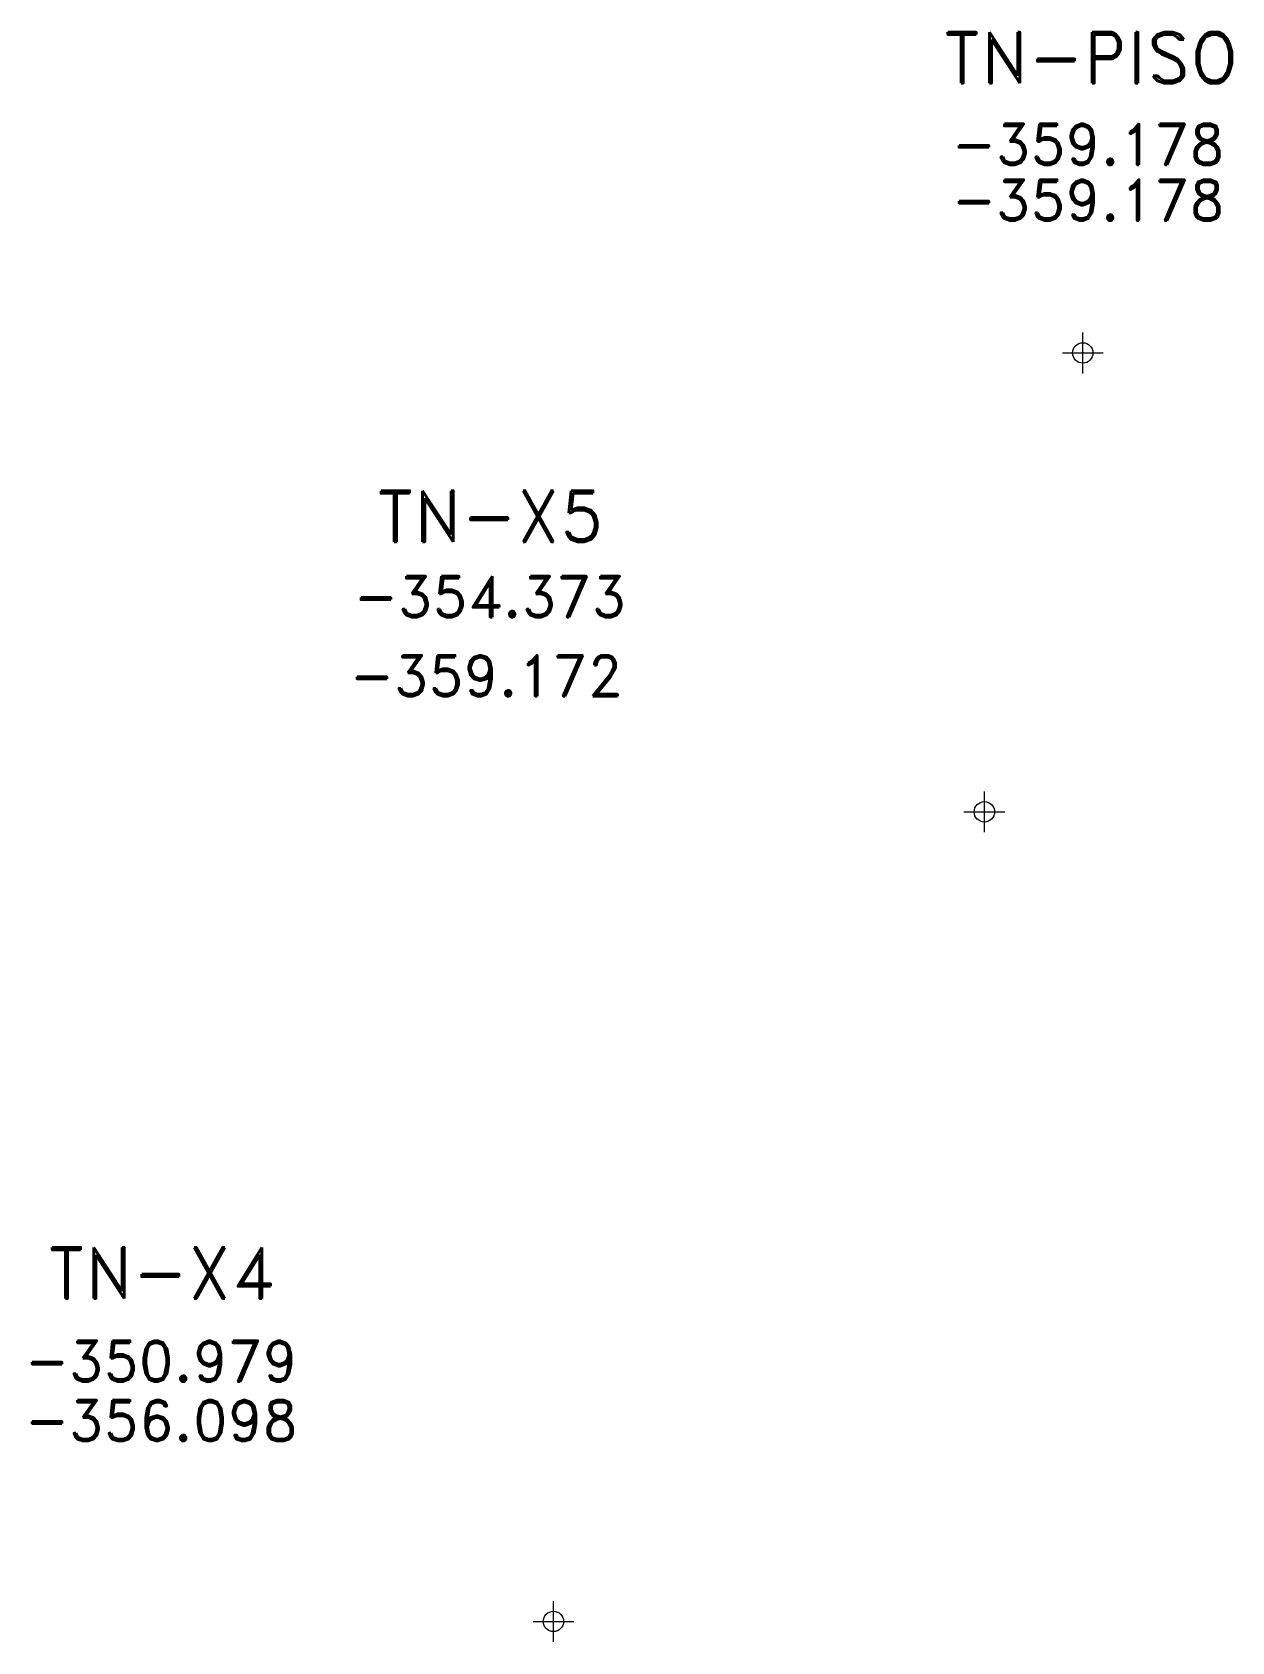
# Model space of a CAD drawing. Extents: x -47776 to 11079, y 0 to 10209.
# Drawn here: x 9496.36 to 9525.79, y 10124.58 to 10164.06 of the extents above; entities that cross this region are included whole.
import ezdxf
from ezdxf.enums import TextEntityAlignment as Align

# ---------------------------------------------------------------- set-up
doc = ezdxf.new("R2010")
doc.units = 0
doc.header["$MEASUREMENT"] = 0
doc.header["$PDMODE"] = 34
doc.header["$PDSIZE"] = 0.5
doc.styles.add('ROMAND', font='ROMAND.SHX')
doc.styles.add('ROMANS', font='ROMANS.SHX', dxfattribs={"width": 2.5})

# ---------------------------------------------------------------- blocks, each defined once
blk = doc.blocks.new('F2')
at = {"lineweight": 0}
blk.add_point((0, 0), dxfattribs=at)
at = {"lineweight": 0, "style": 'ROMAND'}
for tag, height, p in [('NOMBRE', 1.25, (0.201, 6.617)), ('CIELO', 1, (0.136, 4.616)), ('PISO', 1, (0.136, 3.247))]:
    blk.add_attdef(tag, text='', height=height, dxfattribs=at).set_placement(p, align=Align.CENTER)
at = {"lineweight": 0, "style": 'ROMANS', "flags": 1}
for tag, p in [('MINA', (-0.074, -3.255)), ('LOCALIZACION', (-0.074, -4.928)), ('ESTRUCTURA', (-0.074, -6.618)), ('NIVEL', (-0.074, -8.29)), ('OBRA', (-0.074, -10.121)), ('FECHA', (-0.074, -11.793)), ('ATRAS', (-0.074, -13.483)), ('TOPOGRAFO', (2.675, -15.297))]:
    blk.add_attdef(tag, text='', height=1.25, dxfattribs=at).set_placement(p, align=Align.CENTER)

msp = doc.modelspace()

# ---------------------------------------------------------------- block references
at = {"color": 6, "linetype": 'Continuous', "lineweight": 0}
msp.add_blockref('F2', (9522.135, 10156.192, -359.178), dxfattribs=at).add_auto_attribs({'NOMBRE': 'TN-PISO', 'CIELO': '-359.178', 'PISO': '-359.178'})
ref = msp.add_blockref('F2', (9519.721, 10144.938, -354.373), dxfattribs=at)
ref.add_attrib('NOMBRE', 'TN-X5', dxfattribs={"lineweight": 0, "height": 1.25, "style": 'ROMAND'}).set_placement((9507.599, 10151.561, -354.373), align=Align.CENTER)
ref.add_attrib('CIELO', '-354.373', dxfattribs={"lineweight": 0, "height": 1, "style": 'ROMAND'}).set_placement((9507.599, 10149.716, -354.373), align=Align.CENTER)
ref.add_attrib('PISO', '-359.172', dxfattribs={"lineweight": 0, "height": 1, "style": 'ROMAND'}).set_placement((9507.502, 10147.775, -354.373), align=Align.CENTER)
ref = msp.add_blockref('F2', (9509.147, 10125.083, -350.979), dxfattribs=at)
ref.add_attrib('NOMBRE', 'TN-X4', dxfattribs={"lineweight": 0, "height": 1.25, "style": 'ROMAND'}).set_placement((9499.53, 10133.004, -350.979), align=Align.CENTER)
ref.add_attrib('CIELO', '-350.979', dxfattribs={"lineweight": 0, "height": 1, "style": 'ROMAND'}).set_placement((9499.53, 10130.965, -350.979), align=Align.CENTER)
ref.add_attrib('PISO', '-356.098', dxfattribs={"lineweight": 0, "height": 1, "style": 'ROMAND'}).set_placement((9499.53, 10129.509, -350.979), align=Align.CENTER)

doc.saveas('drawing.dxf')
